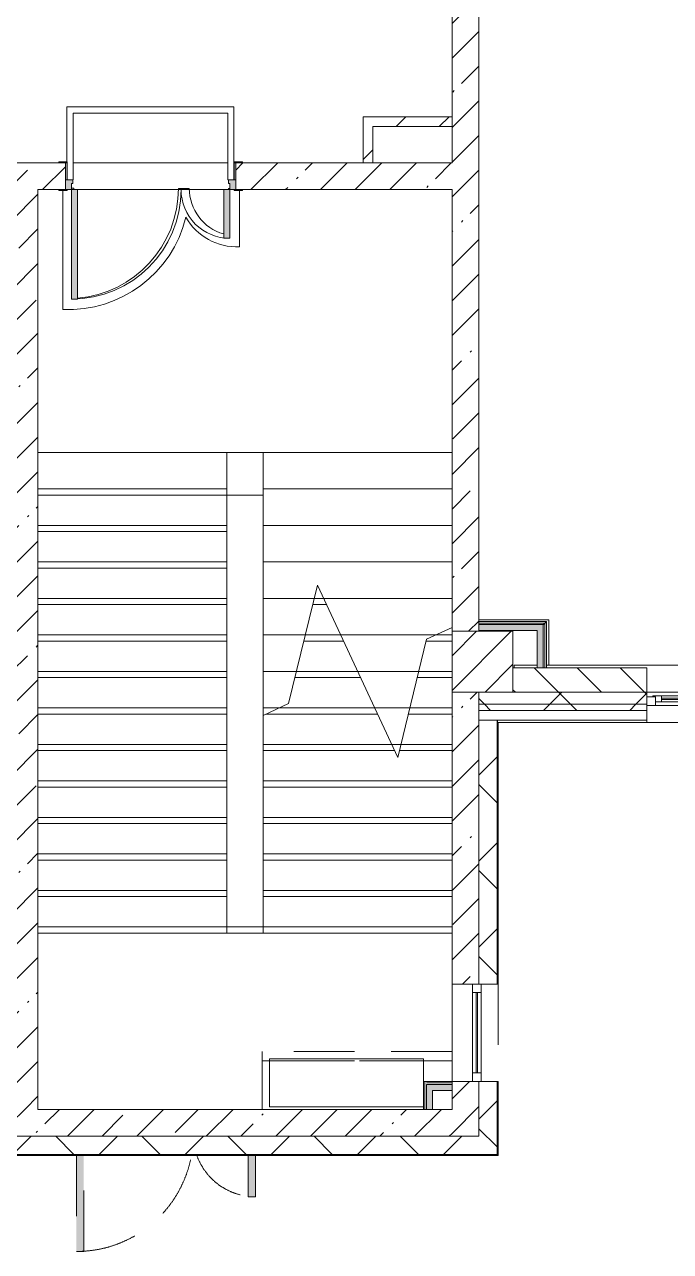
# Model space of a CAD drawing. Header units: millimetres. Extents: x 81731 to 272849, y -8553 to 29000.
# Drawn here: x 217809 to 223112, y -1048 to 9037 of the extents above; entities that cross this region are included whole.
import ezdxf

# ---------------------------------------------------------------- set-up
doc = ezdxf.new("R2010")
doc.units = ezdxf.units.MM
doc.linetypes.add('200_ШТРИХ__ш1_п0_6_', pattern=[800, 500, -300])
for name, color, linetype, lineweight in [('A-DETL-MBND-1', 7, '200_ШТРИХ__ш1_п0_6_', 9), ('A-GLAZ-3', 7, 'Continuous', 5), ('A-WALL', 7, 'Continuous', 9), ('A-WALL-6', 7, 'Continuous', 5), ('I-WALL-24', 7, 'Continuous', 5), ('S-COLS-1', 7, 'Continuous', 5), ('S-STRS-2', 7, 'Continuous', 5), ('S-STRS-MBND-1', 7, 'Continuous', 5)]:
    doc.layers.add(name, color=color, linetype=linetype, lineweight=lineweight)
for name, color, linetype, lineweight, true_color in [('A-DOOR-4', 7, 'Continuous', 5, 0xe2e2e2), ('A-DOOR-5', 7, 'Continuous', 5, 0xaaaaaa), ('A-DOOR-FRAM-2', 7, 'Continuous', 5, 0xe2e2e2), ('A-DOOR-FRAM-4', 7, 'Continuous', 5, 0xaaaaaa), ('A-FLOR-1', 7, 'Continuous', 5, 0xaaaaaa), ('I-WALL-22', 7, 'Continuous', 5, 0xe7e7e7), ('I-WALL-23', 7, 'Continuous', 9, 0xe7e7e7)]:
    doc.layers.add(name, color=color, linetype=linetype, lineweight=lineweight, true_color=true_color)
pattern_1 = [(45, (145838.57, 0), (-353.5534, 353.5534), []), (135, (145838.57, 0), (-353.5534, -353.5534), [])]
pattern_2 = [(45, (145838.57, 0), (-285.1231, 285.1231), []), (45, (146123.7, 0), (-285.1231, 285.1231), [504.031, -100.806, 16.764, -84.042])]
pattern_3 = [(45, (145838.57, 0), (-176.7767, 176.7767), [])]
pattern_4 = [(45, (145838.6, 0), (-530.33, 530.33), []), (135, (145838.6, 0), (-530.33, -530.33), [])]

# ---------------------------------------------------------------- blocks, each defined once
blk = doc.blocks.new('BSC_Колонна _Прямоугольная - 500х500-V90-2_4_3_птичка')
at = {"layer": 'S-COLS-1'}
h = blk.add_hatch(dxfattribs=at)
h.set_pattern_fill('FP_61', color=256, style=0, pattern_type=2)
h.set_pattern_definition([(45, (-75730, -3800), (-285.1231, 285.1231), []), (45, (-75444.88, -3800), (-285.1231, 285.1231), [504.031, -100.806, 16.764, -84.042])])
h.paths.add_polyline_path([(-250, -250), (250, -250), (250, 250), (-250, 250), (-250, -99)])
for p, q in [((250, 250), (-250, 250)), ((-250, 250), (-250, -250)), ((250, -250), (250, 250)), ((-250, -250), (250, -250))]:
    blk.add_line(p, q, dxfattribs=at)
blk = doc.blocks.new('110_Дверь_СКБ_2Ст - Д-1 Лестничная клетка EIS60-24319353-2_4_3_птичка')
at = {"layer": 'A-DOOR-4'}
for points in [[(612.5, 1010), (612.5, 110), (662.5, 110), (662.5, 1010)], [(-587.5, 510), (-637.5, 510), (-637.5, 110), (-587.5, 110)], [(712.5, 30), (697.5, 30), (697.5, -110), (712.5, -110)]]:
    blk.add_hatch(color=256, dxfattribs=at).paths.add_polyline_path(points)
h = blk.add_hatch(color=256, dxfattribs=at)
h.paths.add_polyline_path([(712.5, 110), (662.5, 110), (662.5, 60), (652.5, 60), (652.5, 30), (712.5, 30), (712.5, 39.7)])
h.paths.add_polyline_path([(-687.5, 110), (-687.5, 30), (-627.5, 30), (-627.5, 60), (-637.5, 60), (-637.5, 110)])
at = {"layer": 'A-DOOR-FRAM-2'}
for points in [[(-742.5, 118), (-742.5, 110), (-672.5, 110), (-672.5, 118)], [(697.5, 118), (697.5, 110), (767.5, 110), (767.5, 118)], [(-672.5, 30), (-687.5, 30), (-687.5, -110), (-672.5, -110)], [(-672.5, -110), (-742.5, -110), (-742.5, -118), (-672.5, -118)], [(697.5, -110), (697.5, -118), (767.5, -118), (767.5, -110)]]:
    blk.add_hatch(color=256, dxfattribs=at).paths.add_polyline_path(points)
at = {"layer": 'A-DOOR-5'}
for p, q in [((662.5, 1010), (612.5, 1010)), ((612.5, 1010), (612.5, 110)), ((662.5, 110), (662.5, 1010)), ((-637.5, 510), (-637.5, 110)), ((-587.5, 510), (-637.5, 510)), ((-587.5, 110), (-587.5, 510)), ((-637.5, 110), (-587.5, 110)), ((612.5, 110), (662.5, 110))]:
    blk.add_line(p, q, dxfattribs=at)
for centre, radius, start, end in [((662.5, 110), 900, 90, 180), ((-637.5, 110), 400, 360, 90)]:
    blk.add_arc(centre, radius, start, end, dxfattribs=at)
at = {"layer": 'A-DOOR-FRAM-4'}
for p, q in [((-672.5, 118), (-742.5, 118)), ((-742.5, 118), (-742.5, 110)), ((-742.5, 110), (-672.5, 110)), ((-637.5, 110), (-687.5, 110)), ((-687.5, 110), (-687.5, 30)), ((-672.5, 110), (-672.5, 118)), ((-637.5, 60), (-637.5, 110)), ((662.5, 110), (662.5, 60)), ((712.5, 110), (662.5, 110)), ((767.5, 118), (697.5, 118)), ((697.5, 118), (697.5, 110)), ((697.5, 110), (767.5, 110)), ((712.5, 30), (712.5, 110)), ((767.5, 110), (767.5, 118)), ((-687.5, 30), (-627.5, 30)), ((-672.5, 30), (-687.5, 30)), ((-687.5, 30), (-687.5, -110)), ((-672.5, -110), (-672.5, 30)), ((-627.5, 60), (-637.5, 60)), ((-627.5, 30), (-627.5, 60)), ((662.5, 60), (652.5, 60)), ((652.5, 60), (652.5, 30)), ((652.5, 30), (712.5, 30)), ((712.5, 30), (697.5, 30)), ((697.5, 30), (697.5, -110)), ((712.5, -110), (712.5, 30)), ((-672.5, -110), (-742.5, -110)), ((-742.5, -110), (-742.5, -118)), ((-742.5, -118), (-672.5, -118)), ((-687.5, -110), (-672.5, -110)), ((-672.5, -118), (-672.5, -110)), ((697.5, -110), (712.5, -110)), ((767.5, -110), (697.5, -110)), ((697.5, -110), (697.5, -118)), ((697.5, -118), (767.5, -118)), ((767.5, -118), (767.5, -110))]:
    blk.add_line(p, q, dxfattribs=at)
blk = doc.blocks.new('120_Окно_СКБ_1Ст - 120_Окно_СКБ_1Ст 900х2500_h_-19906150-2_4_3_птичка')
at = {"layer": 'A-GLAZ-3'}
for p, q in [((-450, -75), (-450, -5)), ((-450, -5), (-380, -5)), ((450, -5), (-450, -5)), ((-380, -75), (-450, -75)), ((-450, -75), (-400, -75)), ((-380, -75), (-400, -75)), ((-400, -75), (-400, -85)), ((-400, -85), (400, -85)), ((400, -85), (-400, -85)), ((-380, -5), (-380, -75)), ((380, -35), (-380, -35)), ((-380, -35), (-380, -75)), ((-330, -85), (-330, -35)), ((-330, -55), (330, -55)), ((330, -65), (-330, -65)), ((330, -85), (330, -35)), ((380, -75), (380, -5)), ((380, -5), (450, -5)), ((380, -75), (380, -35)), ((450, -75), (380, -75)), ((400, -75), (380, -75)), ((400, -75), (450, -75)), ((400, -85), (400, -75)), ((450, -5), (450, -75))]:
    blk.add_line(p, q, dxfattribs=at)
blk = doc.blocks.new('110_Дверь_СКБ_2Ст_Наружная - ДН-1_л__ Двухстворчатая 1350 х3200 _ЛК_ в свету с верхним остеклением 2-V190-2_4_3_птичка')
at = {"layer": 'A-DETL-MBND-1'}
for points in [[(754, 869), (694, 869), (694, 79), (754, 79), (754, 169)], [(-656, 419), (-716, 419), (-716, 79), (-656, 79), (-656, 169)]]:
    blk.add_hatch(color=256, dxfattribs=at).paths.add_polyline_path(points)
for p, q in [((754, 869), (694, 869)), ((694, 869), (694, 79)), ((754, 79), (754, 869)), ((-716, 419), (-716, 79)), ((-656, 419), (-716, 419)), ((-656, 79), (-656, 419))]:
    blk.add_line(p, q, dxfattribs=at)
for centre, radius, start, end in [((754, -91), 960, 90, 169.737), ((-716, -91), 510, 19.5984, 90)]:
    blk.add_arc(centre, radius, start, end, dxfattribs=at)
blk = doc.blocks.new('120_Окно_СКБ_1Ст - 120_Окно_СКБ_1Ст 800х2500 EI30-23532001-2_4_3_птичка')
at = {"layer": 'A-GLAZ-3'}
for p, q in [((-400, -127), (-400, -57)), ((-400, -57), (-330, -57)), ((400, -57), (-400, -57)), ((-330, -57), (-330, -127)), ((330, -87), (-330, -87)), ((330, -97), (-330, -97)), ((330, -127), (330, -57)), ((330, -57), (400, -57)), ((400, -57), (400, -127)), ((-330, -127), (-400, -127)), ((-400, -127), (400, -127)), ((400, -127), (330, -127))]:
    blk.add_line(p, q, dxfattribs=at)
blk = doc.blocks.new('Зашивка приборов отопления27 - Зашивка приборов отопления-33322407-2_4_3_птичка')
at = {"layer": 'A-DETL-MBND-1'}
for p, q in [((75480, 595), (73920, 595)), ((73920, 595), (73920, 520)), ((73920, 520), (73920, 120)), ((75480, 520), (73920, 520)), ((73920, 520), (73920, 120)), ((73920, 520), (75480, 520)), ((75480, 520), (75480, 595)), ((75480, 350), (75480, 520))]:
    blk.add_line(p, q, dxfattribs=at)

msp = doc.modelspace()

# ---------------------------------------------------------------- hatches: boundary and pattern name
at = {"layer": 'A-WALL-6'}
h = msp.add_hatch(dxfattribs=at)
h.set_pattern_fill('FP_76', color=256, style=0, pattern_type=2)
h.set_pattern_definition([(135, (145838.57, 0), (-176.7767, -176.7767), [])])
h.paths.add_polyline_path([(225918.6, 3550), (226188.6, 3550), (226188.6, 3750), (225918.6, 3750), (225918.6, 3701.2)])
h.paths.add_polyline_path([(225018.6, 3550), (225018.6, 3750), (223818.6, 3750), (223818.6, 3550), (224462.1, 3550)])
h.paths.add_polyline_path([(222918.6, 3550), (222918.6, 3750), (221818.6, 3750), (221818.6, 3550), (222607, 3550)])
h = msp.add_hatch(dxfattribs=at)
h.set_pattern_fill('FP_66', color=256, style=0, pattern_type=2)
h.set_pattern_definition(pattern_1)
h.paths.add_polyline_path([(227244.6, 3450), (227258.6, 3450), (227258.6, 3550), (225918.6, 3550), (225918.6, 3450), (226317.1, 3450)])
h.paths.add_polyline_path([(229958.6, 3450), (230538.6, 3450), (230538.6, 3550), (229958.6, 3550)])
h.paths.add_polyline_path([(221818.6, 3450), (222918.6, 3450), (222918.6, 3550), (221538.6, 3550), (221538.6, 3450), (221679.5, 3450)])
h.paths.add_polyline_path([(223818.6, 3450), (225018.6, 3450), (225018.6, 3550), (223818.6, 3550)])
h = msp.add_hatch(dxfattribs=at)
h.set_pattern_fill('FP_66', color=256, style=0, pattern_type=2)
h.set_pattern_definition(pattern_1)
h.paths.add_polyline_path([(230638.6, 3400), (230638.6, 3450), (229958.6, 3450), (229958.6, 3400), (230538.6, 3400)])
h.paths.add_polyline_path([(222607, 3400), (222918.6, 3400), (222918.6, 3450), (221538.6, 3450), (221538.6, 3400), (221679.5, 3400)])
h.paths.add_polyline_path([(223818.6, 3400), (225018.6, 3400), (225018.6, 3450), (223818.6, 3450)])
h.paths.add_polyline_path([(227244.6, 3400), (227258.6, 3400), (227258.6, 3450), (225918.6, 3450), (225918.6, 3400), (226317.1, 3400)])
h = msp.add_hatch(dxfattribs=at)
h.set_pattern_fill('FP_66', color=256, style=0, pattern_type=2)
h.set_pattern_definition(pattern_1)
h.paths.add_polyline_path([(221538.6, -250), (221688.6, -250), (221688.6, 350), (221538.6, 350), (221538.6, -100)])
h.paths.add_polyline_path([(221688.6, 1150), (221688.6, 3320), (221538.6, 3320), (221538.6, 1150)])
h = msp.add_hatch(dxfattribs=at)
h.set_pattern_fill('FP_66', color=256, style=0, pattern_type=2)
h.set_pattern_definition(pattern_1)
h.paths.add_polyline_path([(221538.6, -250), (221538.6, -100), (217398.6, -100), (217398.6, -250), (220752, -250)])
h.paths.add_polyline_path([(215186.9, -250), (216498.6, -250), (216498.6, -100), (212898.6, -100), (212898.6, -250), (213331.8, -250)])
h.paths.add_polyline_path([(207766.7, -250), (207898.6, -250), (207898.6, -100), (206748.6, -100), (206748.6, -250), (206839.2, -250)])
h.paths.add_polyline_path([(202748.6, -250), (202998.6, -250), (202998.6, -100), (202248.6, -100), (202248.6, -250), (202665.4, -250)])
h.paths.add_polyline_path([(204648.6, -250), (204648.6, -100), (203898.6, -100), (203898.6, -250), (204056.6, -250)])
h.paths.add_polyline_path([(210998.6, -250), (211998.6, -250), (211998.6, -100), (210998.6, -100)])
h.paths.add_polyline_path([(199148.6, -250), (199148.6, -100), (197748.6, -100), (197748.6, -250), (198491.5, -250)])
h.paths.add_polyline_path([(194648.6, -250), (194648.6, -100), (193248.6, -100), (193248.6, -250), (193853.9, -250)])
h.paths.add_polyline_path([(191071.4, -250), (191148.6, -250), (191148.6, -100), (190774.9, -100), (190774.9, -250)])
h.paths.add_polyline_path([(189248.6, -250), (189874.9, -250), (189874.9, -100), (188498.6, -100), (188498.6, -250), (189216.3, -250)])
h.paths.add_polyline_path([(181728.6, -250), (181728.6, -100), (180608.6, -100), (180608.6, -250), (181332.4, -250)])
h.paths.add_polyline_path([(184878.6, -250), (185398.6, -250), (185398.6, -100), (183828.6, -100), (183828.6, -250), (184578.7, -250)])
h.paths.add_polyline_path([(179013.6, -250), (179708.6, -250), (179708.6, -100), (178848.6, -100), (178848.6, -250)])
h.paths.add_polyline_path([(176694.8, -250), (176748.6, -250), (176748.6, -100), (175048.3, -100), (175048.3, -250), (176231, -250)])
h.paths.add_polyline_path([(167883.4, -250), (168548.6, -250), (168548.6, -100), (167448.6, -100), (167448.6, -250)])
h.paths.add_polyline_path([(162318.2, -250), (163098.6, -250), (163098.6, -100), (161948.6, -100), (161948.6, -250)])
h.paths.add_polyline_path([(163998.6, -250), (164648.6, -250), (164648.6, -100), (163998.6, -100)])
h.paths.add_polyline_path([(170648.6, -250), (172248.3, -250), (172248.3, -100), (170648.6, -100)])
h.paths.add_polyline_path([(154398.6, -250), (154398.6, -100), (150468.6, -100), (150468.6, -250), (153970.6, -250)])
h.paths.add_polyline_path([(148405.4, -250), (149568.6, -250), (149568.6, -100), (145578.6, -100), (145578.6, -250), (146550.4, -250)])
h.paths.add_polyline_path([(157498.6, -250), (158848.6, -250), (158848.6, -100), (157498.6, -100)])
at = {"layer": 'I-WALL-22'}
for points in [[(222018, 4055), (222068, 4055), (222068, 4105), (221538.6, 4105), (221538.6, 4055), (221679.5, 4055)], [(222068, 3750), (222068, 4055), (222018, 4055), (222018, 3750)], [(221318.6, 275), (221318.6, 325), (221158.6, 325), (221158.6, 275)]]:
    msp.add_hatch(color=256, dxfattribs=at).paths.add_polyline_path(points)
at = {"layer": 'I-WALL-23'}
msp.add_hatch(color=256, dxfattribs=at).paths.add_polyline_path([(221108.6, 120), (221158.6, 120), (221158.6, 325), (221108.6, 325), (221108.6, 230.5)])
at = {"layer": 'I-WALL-24'}
h = msp.add_hatch(dxfattribs=at)
h.set_pattern_fill('FP_74', color=256, style=0, pattern_type=2)
h.set_pattern_definition(pattern_2)
h.paths.add_polyline_path([(221318.6, 7900), (221538.6, 7900), (221538.6, 9352.3), (221318.6, 9352.3), (221318.6, 8200)])
h.paths.add_polyline_path([(221318.6, 10792.3), (221538.6, 10792.3), (221538.6, 10900), (221318.6, 10900)])
h = msp.add_hatch(dxfattribs=at)
h.set_pattern_fill('FP_78', color=256, style=0, pattern_type=2)
h.set_pattern_definition(pattern_3)
h.paths.add_polyline_path([(220668.6, 7900), (220668.6, 8280), (220588.6, 8280), (220588.6, 7900)])
h = msp.add_hatch(dxfattribs=at)
h.set_pattern_fill('FP_78', color=256, style=0, pattern_type=2)
h.set_pattern_definition(pattern_3)
h.paths.add_polyline_path([(221318.6, 8200), (221318.6, 8280), (220668.6, 8280), (220668.6, 8200), (220752, 8200)])
h = msp.add_hatch(dxfattribs=at)
h.set_pattern_fill('FP_74', color=256, style=0, pattern_type=2)
h.set_pattern_definition(pattern_2)
h.paths.add_polyline_path([(217918.6, 120), (217918.6, 7900), (217698.6, 7900), (217698.6, 120)])
h = msp.add_hatch(dxfattribs=at)
h.set_pattern_fill('FP_74', color=256, style=0, pattern_type=2)
h.set_pattern_definition(pattern_2)
h.paths.add_polyline_path([(219598.6, 7680), (221318.6, 7680), (221318.6, 7900), (219543.6, 7900), (219543.6, 7680)])
h.paths.add_polyline_path([(217969.4, 7680), (218143.6, 7680), (218143.6, 7900), (217918.6, 7900), (217918.6, 7680)])
h = msp.add_hatch(dxfattribs=at)
h.set_pattern_fill('FP_74', color=256, style=0, pattern_type=2)
h.set_pattern_definition(pattern_2)
h.paths.add_polyline_path([(221318.6, -100), (221538.6, -100), (221538.6, 350), (221318.6, 350), (221318.6, 120)])
h.paths.add_polyline_path([(221538.6, 1150), (221538.6, 3550), (221318.6, 3550), (221318.6, 1150)])
h.paths.add_polyline_path([(221538.6, 4050), (221538.6, 7900), (221318.6, 7900), (221318.6, 4050), (221500.9, 4050)])
h = msp.add_hatch(dxfattribs=at)
h.set_pattern_fill('FP_160', color=256, style=0, pattern_type=2)
h.set_pattern_definition(pattern_4)
h.paths.add_polyline_path([(222080.5, 4117.5), (222093, 4117.5), (222093, 4130), (221538.6, 4130), (221538.6, 4117.5), (221679.5, 4117.5)])
h = msp.add_hatch(dxfattribs=at)
h.set_pattern_fill('FP_160', color=256, style=0, pattern_type=2)
h.set_pattern_definition(pattern_4)
h.paths.add_polyline_path([(222068, 4105), (222080.5, 4105), (222080.5, 4117.5), (221538.6, 4117.5), (221538.6, 4105), (221679.5, 4105)])
h = msp.add_hatch(dxfattribs=at)
h.set_pattern_fill('FP_160', color=256, style=0, pattern_type=2)
h.set_pattern_definition(pattern_4)
h.paths.add_polyline_path([(222068, 3750), (222080.5, 3750), (222080.5, 4105), (222068, 4105), (222068, 4055)])
h = msp.add_hatch(dxfattribs=at)
h.set_pattern_fill('FP_160', color=256, style=0, pattern_type=2)
h.set_pattern_definition(pattern_4)
h.paths.add_polyline_path([(222080.5, 3750), (222093, 3750), (222093, 4117.5), (222080.5, 4117.5), (222080.5, 4055)])
h = msp.add_hatch(dxfattribs=at)
h.set_pattern_fill('FP_74', color=256, style=0, pattern_type=2)
h.set_pattern_definition(pattern_2)
h.paths.add_polyline_path([(221318.6, -100), (221318.6, 120), (217698.6, 120), (217698.6, -100), (220752, -100)])

# ---------------------------------------------------------------- linework, layer by layer
at = {"layer": 'A-DETL-MBND-1'}
for p, q in [((221318.6, 595), (221318.6, 1150)), ((221696.6, 1150), (221696.6, 350))]:
    msp.add_line(p, q, dxfattribs=at)
at = {"layer": 'A-FLOR-1'}
for p, q in [((218156.8, 8360.1), (218156.8, 7908)), ((219526.8, 8360.1), (218156.8, 8360.1)), ((218206.8, 7760.1), (218206.8, 8310.1)), ((218206.8, 8310.1), (219476.8, 8310.1)), ((219476.8, 8310.1), (219476.8, 7760.1)), ((219526.8, 7760.1), (219526.8, 8360.1)), ((218122.3, 7672), (218122.3, 6695.1)), ((218158.6, 7760.1), (218206.8, 7760.1)), ((218212.1, 7692.1), (218193.6, 7692.1)), ((218212.1, 7680), (218212.1, 7692.1)), ((219161.1, 7690.6), (219071.5, 7690.6)), ((219476.8, 7760.1), (219526.8, 7760.1)), ((219493.6, 7689.1), (219483.7, 7689.1)), ((219483.7, 7689.1), (219483.7, 7680)), ((219573.1, 7210.5), (219573.1, 7672)), ((219468.6, 5170), (219768.6, 5170)), ((221538.6, 4145), (222113, 4145)), ((222113, 4145), (222113, 3770)), ((219818.6, 536), (219818.6, 140)), ((221083.6, 536), (219818.6, 536)), ((221083.6, 350), (221083.6, 536)), ((219818.6, 140), (221083.6, 140))]:
    msp.add_line(p, q, dxfattribs=at)
for centre, radius, start, end in [((218166.5, 7689.1), 905, 274.89327, 0.09571), ((219550.9, 7690.6), 389.8, 180, 253.95631), ((218166.5, 7689.1), 995, 267.45356, 346.31888), ((219550.7, 7689.1), 479.2, 209.41362, 272.67589)]:
    msp.add_arc(centre, radius, start, end, dxfattribs=at)
at = {"layer": 'A-WALL'}
for p, q in [((221318.6, 8200), (221318.6, 8280)), ((220588.6, 7900), (220668.6, 7900)), ((222080.5, 4117.5), (221538.6, 4117.5)), ((222068, 4105), (221538.6, 4105)), ((222068, 3750), (222068, 4105)), ((222080.5, 3750), (222080.5, 4117.5)), ((222918.6, 3550), (221818.6, 3550)), ((221538.6, 3450), (222918.6, 3450)), ((221538.6, 3400), (222918.6, 3400)), ((221538.6, 3320), (222918.6, 3320)), ((221538.6, 1150), (221538.6, 3320)), ((221688.6, 1150), (221688.6, 3320)), ((221691.6, 1150), (221691.6, 3320)), ((221696.6, 3300), (221691.6, 3300)), ((221096.1, 120), (221096.1, 350)), ((221318.6, 337.5), (221108.6, 337.5)), ((221108.6, 120), (221108.6, 325)), ((221318.6, 325), (221108.6, 325)), ((221318.6, 275), (221318.6, 350)), ((221538.6, 350), (221538.6, -100)), ((221688.6, -250), (221688.6, 350)), ((221691.6, -253), (221691.6, 350)), ((221083.6, 120), (221158.6, 120)), ((221318.6, -100), (217398.6, -100)), ((217398.6, -250), (221688.6, -250)), ((217398.6, -253), (221691.6, -253))]:
    msp.add_line(p, q, dxfattribs=at)
at = {"layer": 'A-WALL-6'}
for p, q in [((222918.6, 3750), (221818.6, 3750)), ((222918.6, 3300), (222918.6, 3750)), ((222918.6, 3550), (223818.6, 3550)), ((221696.6, 3300), (230788.6, 3300)), ((221696.6, 1150), (221696.6, 3300)), ((221538.6, 1150), (221696.6, 1150)), ((221696.6, 350), (221538.6, 350)), ((221696.6, -258), (221696.6, 350)), ((221538.6, -100), (221318.6, -100)), ((211998.6, -258), (221696.6, -258))]:
    msp.add_line(p, q, dxfattribs=at)
at = {"layer": 'I-WALL-24'}
for p, q in [((221538.6, 4050), (221538.6, 10900)), ((221318.6, 9352.3), (221318.6, 8280)), ((220588.6, 8280), (220588.6, 7900)), ((221318.6, 8280), (220588.6, 8280)), ((220668.6, 7900), (220668.6, 8200)), ((220668.6, 8200), (221318.6, 8200)), ((221318.6, 8200), (221318.6, 7900)), ((218088.6, 7900), (217698.6, 7900)), ((218206.8, 7900), (219476.8, 7900)), ((220588.6, 7900), (219598.6, 7900)), ((221318.6, 7900), (220668.6, 7900)), ((217918.6, 120), (217918.6, 7680)), ((217918.6, 7680), (218088.6, 7680)), ((219070.9, 7680), (218243.6, 7680)), ((219443.6, 7680), (219162.1, 7680)), ((219598.6, 7680), (221318.6, 7680)), ((221318.6, 7680), (221318.6, 4050)), ((222093, 4130), (221538.6, 4130)), ((221538.6, 4055), (222018, 4055)), ((222018, 4055), (222018, 3750)), ((222093, 3750), (222093, 4130)), ((221828.6, 3770), (222018, 3770)), ((221828.6, 3770), (221828.6, 3750)), ((222018, 3750), (222093, 3750)), ((222092.1, 3770), (226188.6, 3770)), ((221318.6, 3550), (221318.6, 1150)), ((221538.6, 3320), (221538.6, 3550)), ((221318.6, 1150), (221538.6, 1150)), ((221083.6, 350), (221083.6, 120)), ((221158.6, 350), (221083.6, 350)), ((221538.6, 350), (221158.6, 350)), ((221158.6, 120), (221158.6, 275)), ((221158.6, 275), (221318.6, 275)), ((221318.6, 275), (221318.6, 120)), ((221083.6, 120), (217918.6, 120)), ((221318.6, 120), (221158.6, 120))]:
    msp.add_line(p, q, dxfattribs=at)
at = {"layer": 'S-STRS-2'}
for p, q in [((219070.9, 7680), (218243.6, 7680)), ((219443.6, 7680), (219162.1, 7680)), ((219468.6, 5520), (219768.6, 5520)), ((219468.6, 5169.7), (219468.6, 5520)), ((221318.6, 5520), (219768.6, 5520)), ((219768.6, 5520), (219768.6, 5220)), ((221318.6, 5520), (219768.6, 5520)), ((217918.6, 5169.7), (219468.6, 5169.7)), ((217918.6, 5169.7), (219468.6, 5169.7)), ((219468.6, 4869.7), (219468.6, 5169.7)), ((219768.6, 5220), (219768.6, 4920)), ((221318.6, 5220), (219768.6, 5220)), ((221318.6, 5220), (219768.6, 5220)), ((217918.6, 4869.7), (219468.6, 4869.7)), ((217918.6, 4869.7), (219468.6, 4869.7)), ((219468.6, 4569.7), (219468.6, 4869.7)), ((219768.6, 4920), (219768.6, 4620)), ((221318.6, 4920), (219768.6, 4920)), ((221318.6, 4920), (219768.6, 4920)), ((217918.6, 4569.7), (219468.6, 4569.7)), ((217918.6, 4569.7), (219468.6, 4569.7)), ((219468.6, 4269.7), (219468.6, 4569.7)), ((219768.6, 4620), (219768.6, 4320)), ((221318.6, 4620), (219768.6, 4620)), ((221318.6, 4620), (219768.6, 4620)), ((217918.6, 4269.7), (219468.6, 4269.7)), ((217918.6, 4269.7), (219468.6, 4269.7)), ((219468.6, 3969.7), (219468.6, 4269.7)), ((219768.6, 4320), (219768.6, 4020)), ((220187.1, 4320), (219768.6, 4320)), ((220187.1, 4320), (219768.6, 4320)), ((220287.2, 4269.7), (220174.9, 4269.7)), ((220287.2, 4269.7), (220174.9, 4269.7)), ((221318.6, 4320), (220263.8, 4320)), ((221318.6, 4320), (220263.8, 4320)), ((217918.6, 3969.7), (219468.6, 3969.7)), ((217918.6, 3969.7), (219468.6, 3969.7)), ((219468.6, 3669.7), (219468.6, 3969.7)), ((219768.6, 4020), (219768.6, 3720)), ((220114.2, 4020), (219768.6, 4020)), ((220114.2, 4020), (219768.6, 4020)), ((220427.1, 3969.7), (220102, 3969.7)), ((220427.1, 3969.7), (220102, 3969.7)), ((221186.9, 4020), (220403.7, 4020)), ((221186.9, 4020), (220403.7, 4020)), ((221318.6, 3969.7), (221106.5, 3969.7)), ((221318.6, 3969.7), (221106.5, 3969.7)), ((217918.6, 3669.7), (219468.6, 3669.7)), ((217918.6, 3669.7), (219468.6, 3669.7)), ((219468.6, 3369.7), (219468.6, 3669.7)), ((219768.6, 3720), (219768.6, 3420)), ((220041.3, 3720), (219768.6, 3720)), ((220041.3, 3720), (219768.6, 3720)), ((220567, 3669.7), (220029.1, 3669.7)), ((220567, 3669.7), (220029.1, 3669.7)), ((221045.8, 3720), (220543.6, 3720)), ((221045.8, 3720), (220543.6, 3720)), ((221318.6, 3669.7), (221033.6, 3669.7)), ((221318.6, 3669.7), (221033.6, 3669.7)), ((217918.6, 3369.7), (219468.6, 3369.7)), ((217918.6, 3369.7), (219468.6, 3369.7)), ((219468.6, 3069.7), (219468.6, 3369.7)), ((219768.6, 3420), (219768.6, 3358.6)), ((219900.2, 3420), (219768.6, 3420)), ((219900.2, 3420), (219768.6, 3420)), ((219768.6, 3358.6), (219768.6, 3069.7)), ((220706.9, 3369.7), (219792.4, 3369.7)), ((220706.9, 3369.7), (219792.4, 3369.7)), ((220972.9, 3420), (220683.5, 3420)), ((220972.9, 3420), (220683.5, 3420)), ((221318.6, 3369.7), (220960.7, 3369.7)), ((221318.6, 3369.7), (220960.7, 3369.7)), ((217918.6, 3069.7), (219468.6, 3069.7)), ((217918.6, 3069.7), (219468.6, 3069.7)), ((219468.6, 2769.7), (219468.6, 3069.7)), ((219768.6, 3069.7), (219768.6, 2769.7)), ((220846.8, 3069.7), (219768.6, 3069.7)), ((220846.8, 3069.7), (219768.6, 3069.7)), ((220900, 3120), (220823.4, 3120)), ((220900, 3120), (220823.4, 3120)), ((221318.6, 3069.7), (220887.8, 3069.7)), ((221318.6, 3069.7), (220887.8, 3069.7)), ((217918.6, 2769.7), (219468.6, 2769.7)), ((217918.6, 2769.7), (219468.6, 2769.7)), ((219468.6, 2469.7), (219468.6, 2769.7)), ((219768.6, 2769.7), (219768.6, 2469.7)), ((221318.6, 2769.7), (219768.6, 2769.7)), ((221318.6, 2769.7), (219768.6, 2769.7)), ((217918.6, 2469.7), (219468.6, 2469.7)), ((217918.6, 2469.7), (219468.6, 2469.7)), ((219468.6, 2169.7), (219468.6, 2469.7)), ((219768.6, 2469.7), (219768.6, 2169.7)), ((221318.6, 2469.7), (219768.6, 2469.7)), ((221318.6, 2469.7), (219768.6, 2469.7)), ((217918.6, 2169.7), (219468.6, 2169.7)), ((217918.6, 2169.7), (219468.6, 2169.7)), ((219468.6, 1869.7), (219468.6, 2169.7)), ((219768.6, 2169.7), (219768.6, 1869.7)), ((221318.6, 2169.7), (219768.6, 2169.7)), ((221318.6, 2169.7), (219768.6, 2169.7)), ((217918.6, 1869.7), (219468.6, 1869.7)), ((217918.6, 1869.7), (219468.6, 1869.7)), ((219468.6, 1569.7), (219468.6, 1869.7)), ((219768.6, 1869.7), (219768.6, 1569.7)), ((221318.6, 1869.7), (219768.6, 1869.7)), ((221318.6, 1869.7), (219768.6, 1869.7)), ((217918.6, 1569.7), (219468.6, 1569.7)), ((217918.6, 1569.7), (219468.6, 1569.7)), ((219768.6, 1569.7), (219468.6, 1569.7)), ((221318.6, 1569.7), (219768.6, 1569.7)), ((221318.6, 1569.7), (219768.6, 1569.7))]:
    msp.add_line(p, q, dxfattribs=at)
at = {"layer": 'S-STRS-MBND-1'}
for p, q in [((221318.6, 7680), (217918.6, 7680)), ((217918.6, 7680), (217918.6, 5520)), ((221318.6, 5520), (221318.6, 7680)), ((217918.6, 5520), (219468.6, 5520)), ((217918.6, 1620), (217918.6, 5520)), ((217918.6, 5520), (219468.6, 5520)), ((219468.6, 5520), (221318.6, 5520)), ((219468.6, 1620), (219468.6, 5520)), ((217918.6, 5220), (219468.6, 5220)), ((217918.6, 5220), (219468.6, 5220)), ((217918.6, 4920), (219468.6, 4920)), ((217918.6, 4920), (219468.6, 4920)), ((217918.6, 4620), (219468.6, 4620)), ((217918.6, 4620), (219468.6, 4620)), ((219977.1, 3455.9), (220213.4, 4428.1)), ((220213.4, 4428.1), (220873.7, 3011.9)), ((217918.6, 4320), (219468.6, 4320)), ((217918.6, 4320), (219468.6, 4320)), ((220263.8, 4320), (220187.1, 4320)), ((220263.8, 4320), (220187.1, 4320)), ((221110, 3984.1), (221318.6, 4081.4)), ((217918.6, 4020), (219468.6, 4020)), ((217918.6, 4020), (219468.6, 4020)), ((220403.7, 4020), (220114.2, 4020)), ((220403.7, 4020), (220114.2, 4020)), ((220873.7, 3011.9), (221110, 3984.1)), ((221318.6, 4020), (221186.9, 4020)), ((221318.6, 4020), (221186.9, 4020)), ((217918.6, 3720), (219468.6, 3720)), ((217918.6, 3720), (219468.6, 3720)), ((220543.6, 3720), (220041.3, 3720)), ((220543.6, 3720), (220041.3, 3720)), ((221318.6, 3720), (221045.8, 3720)), ((221318.6, 3720), (221045.8, 3720)), ((219768.6, 3358.6), (219977.1, 3455.9)), ((217918.6, 3420), (219468.6, 3420)), ((217918.6, 3420), (219468.6, 3420)), ((219768.6, 3358.6), (219768.6, 1620)), ((220683.5, 3420), (219900.2, 3420)), ((220683.5, 3420), (219900.2, 3420)), ((221318.6, 3420), (220972.9, 3420)), ((221318.6, 3420), (220972.9, 3420)), ((221318.6, 3420), (221318.6, 1620)), ((217918.6, 3120), (219468.6, 3120)), ((217918.6, 3120), (219468.6, 3120)), ((220823.4, 3120), (219768.6, 3120)), ((220823.4, 3120), (219768.6, 3120)), ((221318.6, 3120), (220900, 3120)), ((221318.6, 3120), (220900, 3120)), ((217918.6, 2820), (219468.6, 2820)), ((217918.6, 2820), (219468.6, 2820)), ((221318.6, 2820), (219768.6, 2820)), ((221318.6, 2820), (219768.6, 2820)), ((217918.6, 2520), (219468.6, 2520)), ((217918.6, 2520), (219468.6, 2520)), ((221318.6, 2520), (219768.6, 2520)), ((221318.6, 2520), (219768.6, 2520)), ((217918.6, 2220), (219468.6, 2220)), ((217918.6, 2220), (219468.6, 2220)), ((221318.6, 2220), (219768.6, 2220)), ((221318.6, 2220), (219768.6, 2220)), ((217918.6, 1920), (219468.6, 1920)), ((217918.6, 1920), (219468.6, 1920)), ((221318.6, 1920), (219768.6, 1920)), ((221318.6, 1920), (219768.6, 1920)), ((217918.6, 1620), (217918.6, 120)), ((217918.6, 1620), (219468.6, 1620)), ((217918.6, 1620), (219468.6, 1620)), ((219768.6, 1620), (219468.6, 1620)), ((221318.6, 1620), (219768.6, 1620)), ((221318.6, 1620), (219768.6, 1620)), ((221318.6, 120), (221318.6, 1620)), ((217918.6, 120), (221318.6, 120))]:
    msp.add_line(p, q, dxfattribs=at)

# ---------------------------------------------------------------- block references
at = {"layer": 'A-DETL-MBND-1'}
msp.add_blockref('Зашивка приборов отопления27 - Зашивка приборов отопления-33322407-2_4_3_птичка', (145838.6, 0), dxfattribs=at)
at = {"layer": 'A-DETL-MBND-1', "rotation": 180}
msp.add_blockref('110_Дверь_СКБ_2Ст_Наружная - ДН-1_л__ Двухстворчатая 1350 х3200 _ЛК_ в свету с верхним остеклением 2-V190-2_4_3_птичка', (218988.1, -179), dxfattribs=at)
at = {"layer": 'A-DOOR-5', "rotation": 180}
msp.add_blockref('110_Дверь_СКБ_2Ст - Д-1 Лестничная клетка EIS60-24319353-2_4_3_птичка', (218856.1, 7790), dxfattribs=at)
at = {"layer": 'A-GLAZ-3'}
for name, p, rotation in [('120_Окно_СКБ_1Ст - 120_Окно_СКБ_1Ст 900х2500_h_-19906150-2_4_3_птичка', (223368.6, 3435), 180), ('120_Окно_СКБ_1Ст - 120_Окно_СКБ_1Ст 800х2500 EI30-23532001-2_4_3_птичка', (221613.6, 750), 270)]:
    msp.add_blockref(name, p, dxfattribs=dict(at, rotation=rotation))
at = {"layer": 'S-COLS-1'}
msp.add_blockref('BSC_Колонна _Прямоугольная - 500х500-V90-2_4_3_птичка', (221568.6, 3800), dxfattribs=at)

doc.saveas('drawing.dxf')
